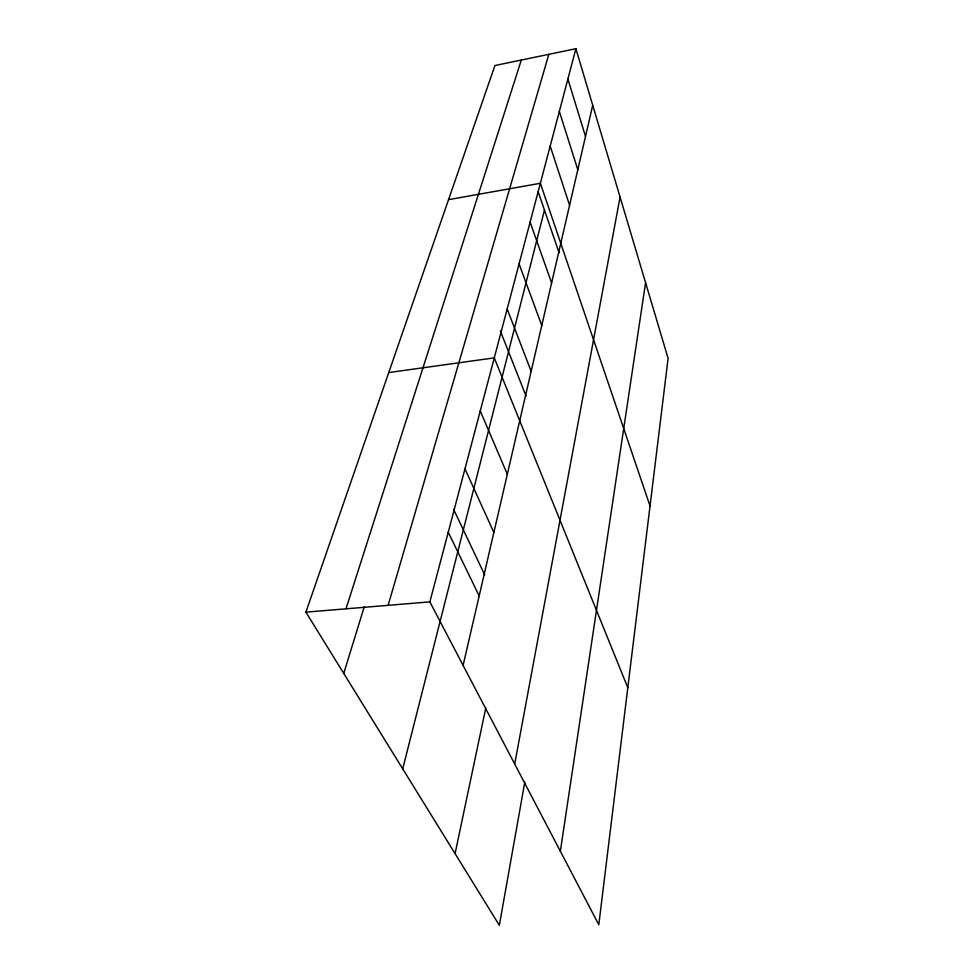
<?xml version="1.0" encoding="UTF-8"?>
<svg xmlns="http://www.w3.org/2000/svg" width="974" height="974" viewBox="0 0 974 974"><rect width="100%" height="100%" fill="white"/><g stroke="black" fill="none" stroke-linecap="round" stroke-linejoin="round"><path stroke-width="1.46" d="M560.354 851.264L645.579 282.716M524.828 781.939L499.345 925.3L305.897 612.147L494.926 65.538L575.89 48.7L668.103 358.335L598.803 924.752L429.863 601.871L575.89 48.7M514.698 764.018L620.073 197.065M455.077 853.638L485.783 707.964M463.1 665.4L592.728 105.241M402.712 768.863L544.454 210.067M388.127 605.329L548.837 54.325M343.749 673.424L364.203 606.924M345.989 608.823L521.309 60.047M448.539 199.658L540.363 183.282L650.035 505.981M388.748 372.555L494.268 357.872L627.804 687.705M305.897 612.147L429.863 601.871M448.247 532.206L479.171 595.93M453.567 509.256L484.748 575.013M464.975 468.847L493.867 532.474M480.255 410.955L507.332 474.289M500.356 330.977L526.057 396.114M507.174 309.014L531.159 371.289M519.081 263.893L541.763 325.486M530.112 222.096L551.601 282.947M538.184 191.768L559.125 252.887M550.188 146.063L569.583 205.27M559.344 111.401L577.801 169.72M567.891 79.016L585.508 136.445"/></g></svg>
